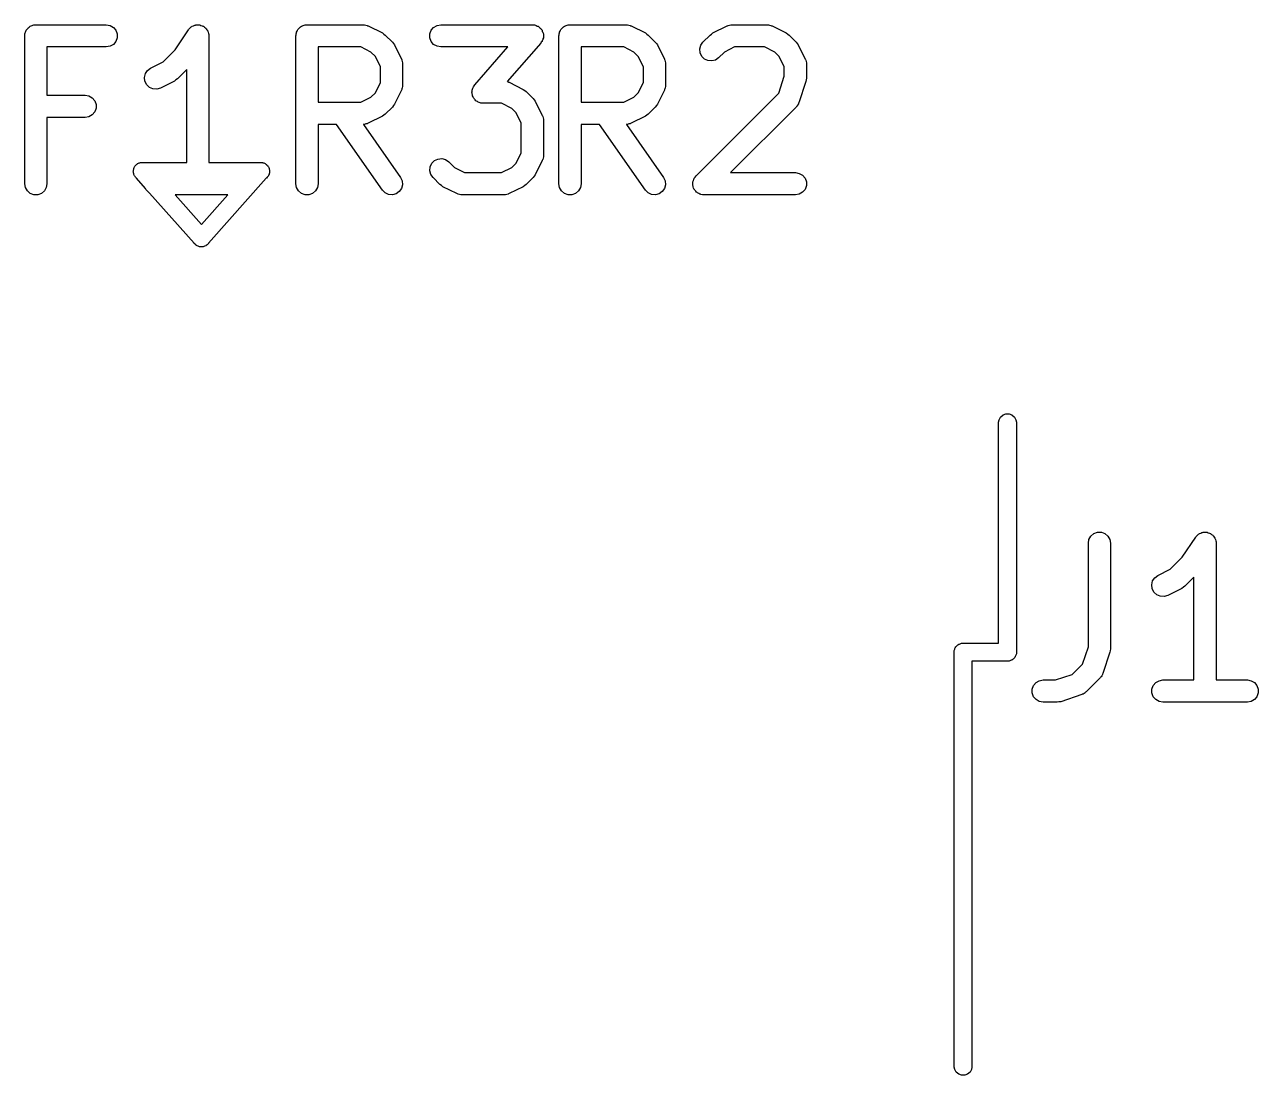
# Model space of a CAD drawing. Extents: x 10 to 287, y -200 to -10.
# Drawn here: x 140.74 to 149.08, y -134.37 to -127.27 of the extents above; entities that cross this region are included whole.
import ezdxf

# ---------------------------------------------------------------- set-up
doc = ezdxf.new("R2010")
doc.units = 0
doc.header["$MEASUREMENT"] = 0
doc.layers.add('BLACK', color=7, linetype='CONTINUOUS')

msp = doc.modelspace()

# ---------------------------------------------------------------- linework, layer by layer
at = {"layer": 'BLACK', "linetype": 'CONTINUOUS'}
for p, q in [((140.763, -127.284), (140.769, -127.281)), ((140.769, -127.281), (140.774, -127.276)), ((140.774, -127.276), (140.78, -127.274)), ((140.78, -127.274), (140.786, -127.271)), ((140.786, -127.271), (140.792, -127.27)), ((140.792, -127.27), (140.798, -127.268)), ((140.798, -127.268), (140.805, -127.268)), ((140.805, -127.268), (140.811, -127.266)), ((140.811, -127.266), (141.288, -127.266)), ((141.288, -127.266), (141.313, -127.271)), ((141.313, -127.271), (141.336, -127.284)), ((141.856, -127.287), (141.862, -127.281)), ((141.862, -127.281), (141.866, -127.279)), ((141.866, -127.279), (141.869, -127.276)), ((141.869, -127.276), (141.877, -127.273)), ((141.877, -127.273), (141.886, -127.269)), ((141.886, -127.269), (141.89, -127.269)), ((141.89, -127.269), (141.894, -127.268)), ((141.894, -127.268), (141.903, -127.268)), ((141.903, -127.268), (141.911, -127.267)), ((141.911, -127.267), (141.915, -127.268)), ((141.915, -127.268), (141.92, -127.268)), ((141.92, -127.268), (141.928, -127.271)), ((141.928, -127.271), (141.937, -127.273)), ((141.937, -127.273), (141.94, -127.275)), ((141.94, -127.275), (141.944, -127.276)), ((141.944, -127.276), (141.951, -127.282)), ((141.951, -127.282), (141.958, -127.287)), ((142.597, -127.284), (142.602, -127.281)), ((142.602, -127.281), (142.607, -127.276)), ((142.607, -127.276), (142.614, -127.274)), ((142.614, -127.274), (142.619, -127.271)), ((142.619, -127.271), (142.626, -127.27)), ((142.626, -127.27), (142.632, -127.268)), ((142.632, -127.268), (142.638, -127.268)), ((142.638, -127.268), (142.645, -127.266)), ((142.645, -127.266), (143.026, -127.266)), ((143.026, -127.266), (143.03, -127.267)), ((143.03, -127.267), (143.034, -127.267)), ((143.034, -127.267), (143.043, -127.269)), ((143.043, -127.269), (143.052, -127.271)), ((143.052, -127.271), (143.055, -127.273)), ((143.055, -127.273), (143.059, -127.274)), ((143.059, -127.274), (143.155, -127.322)), ((143.501, -127.284), (143.524, -127.271)), ((143.524, -127.271), (143.55, -127.266)), ((143.55, -127.266), (144.169, -127.266)), ((144.169, -127.266), (144.176, -127.268)), ((144.176, -127.268), (144.183, -127.268)), ((144.183, -127.268), (144.189, -127.27)), ((144.189, -127.27), (144.194, -127.271)), ((144.194, -127.271), (144.201, -127.275)), ((144.201, -127.275), (144.208, -127.277)), ((144.208, -127.277), (144.212, -127.281)), ((144.212, -127.281), (144.217, -127.284)), ((144.375, -127.284), (144.38, -127.281)), ((144.38, -127.281), (144.385, -127.276)), ((144.385, -127.276), (144.392, -127.274)), ((144.392, -127.274), (144.397, -127.271)), ((144.397, -127.271), (144.404, -127.27)), ((144.404, -127.27), (144.41, -127.268)), ((144.41, -127.268), (144.416, -127.268)), ((144.416, -127.268), (144.423, -127.266)), ((144.423, -127.266), (144.804, -127.266)), ((144.804, -127.266), (144.808, -127.267)), ((144.808, -127.267), (144.812, -127.267)), ((144.812, -127.267), (144.821, -127.269)), ((144.821, -127.269), (144.83, -127.271)), ((144.83, -127.271), (144.833, -127.273)), ((144.833, -127.273), (144.837, -127.274)), ((144.837, -127.274), (144.933, -127.322)), ((145.389, -127.322), (145.485, -127.274)), ((145.485, -127.274), (145.489, -127.273)), ((145.489, -127.273), (145.492, -127.271)), ((145.492, -127.271), (145.501, -127.269)), ((145.501, -127.269), (145.51, -127.267)), ((145.51, -127.267), (145.514, -127.267)), ((145.514, -127.267), (145.518, -127.266)), ((145.518, -127.266), (145.756, -127.266)), ((145.756, -127.266), (145.76, -127.267)), ((145.76, -127.267), (145.765, -127.267)), ((145.765, -127.267), (145.773, -127.269)), ((145.773, -127.269), (145.782, -127.271)), ((145.782, -127.271), (145.786, -127.273)), ((145.786, -127.273), (145.79, -127.274)), ((145.79, -127.274), (145.885, -127.322)), ((140.736, -127.341), (140.737, -127.335)), ((140.736, -128.341), (140.736, -127.341)), ((140.737, -127.328), (140.74, -127.322)), ((140.737, -127.335), (140.737, -127.328)), ((140.74, -127.322), (140.741, -127.316)), ((140.741, -127.316), (140.744, -127.31)), ((140.744, -127.31), (140.746, -127.304)), ((140.746, -127.304), (140.751, -127.299)), ((140.751, -127.299), (140.754, -127.293)), ((140.754, -127.293), (140.759, -127.289)), ((140.759, -127.289), (140.763, -127.284)), ((141.336, -127.284), (141.352, -127.304)), ((141.352, -127.304), (141.361, -127.328)), ((141.361, -127.354), (141.352, -127.379)), ((141.361, -127.328), (141.361, -127.354)), ((141.753, -127.436), (141.844, -127.3)), ((141.844, -127.3), (141.847, -127.297)), ((141.847, -127.297), (141.849, -127.293)), ((141.849, -127.293), (141.856, -127.287)), ((141.958, -127.287), (141.961, -127.291)), ((141.961, -127.291), (141.964, -127.293)), ((141.964, -127.293), (141.968, -127.301)), ((141.968, -127.301), (141.974, -127.308)), ((141.974, -127.308), (141.975, -127.312)), ((141.975, -127.312), (141.977, -127.316)), ((141.977, -127.316), (141.979, -127.325)), ((141.979, -127.325), (141.981, -127.333)), ((141.981, -127.333), (141.981, -127.337)), ((141.981, -127.337), (141.982, -127.341)), ((141.982, -127.341), (141.982, -128.197)), ((142.57, -127.341), (142.571, -127.335)), ((142.57, -128.341), (142.57, -127.341)), ((142.571, -127.328), (142.573, -127.322)), ((142.571, -127.335), (142.571, -127.328)), ((142.573, -127.322), (142.574, -127.316)), ((142.574, -127.316), (142.578, -127.31)), ((142.578, -127.31), (142.58, -127.304)), ((142.58, -127.304), (142.584, -127.299)), ((142.584, -127.299), (142.587, -127.293)), ((142.587, -127.293), (142.592, -127.289)), ((142.592, -127.289), (142.597, -127.284)), ((143.155, -127.322), (143.164, -127.329)), ((143.164, -127.329), (143.174, -127.336)), ((143.174, -127.336), (143.222, -127.384)), ((143.476, -127.328), (143.485, -127.304)), ((143.476, -127.354), (143.476, -127.328)), ((143.485, -127.379), (143.476, -127.354)), ((143.485, -127.304), (143.501, -127.284)), ((144.217, -127.284), (144.222, -127.29)), ((144.222, -127.29), (144.227, -127.294)), ((144.227, -127.294), (144.23, -127.299)), ((144.23, -127.299), (144.234, -127.304)), ((144.234, -127.304), (144.236, -127.311)), ((144.236, -127.311), (144.24, -127.317)), ((144.24, -127.361), (144.239, -127.368)), ((144.24, -127.317), (144.241, -127.323)), ((144.243, -127.354), (144.24, -127.361)), ((144.241, -127.323), (144.243, -127.328)), ((144.243, -127.328), (144.243, -127.336)), ((144.243, -127.336), (144.244, -127.343)), ((144.244, -127.343), (144.243, -127.349)), ((144.243, -127.349), (144.243, -127.354)), ((144.348, -127.341), (144.349, -127.335)), ((144.348, -128.341), (144.348, -127.341)), ((144.349, -127.328), (144.351, -127.322)), ((144.349, -127.335), (144.349, -127.328)), ((144.351, -127.322), (144.352, -127.316)), ((144.352, -127.316), (144.356, -127.31)), ((144.356, -127.31), (144.358, -127.304)), ((144.358, -127.304), (144.362, -127.299)), ((144.362, -127.299), (144.365, -127.293)), ((144.365, -127.293), (144.37, -127.289)), ((144.37, -127.289), (144.375, -127.284)), ((144.933, -127.322), (144.942, -127.329)), ((144.942, -127.329), (144.952, -127.336)), ((144.952, -127.336), (145, -127.384)), ((145.322, -127.384), (145.37, -127.336)), ((145.37, -127.336), (145.38, -127.329)), ((145.38, -127.329), (145.389, -127.322)), ((145.885, -127.322), (145.895, -127.329)), ((145.895, -127.329), (145.905, -127.336)), ((145.905, -127.336), (145.952, -127.384)), ((141.288, -127.416), (140.886, -127.416)), ((140.886, -127.416), (140.886, -127.743)), ((141.313, -127.412), (141.288, -127.416)), ((141.336, -127.399), (141.313, -127.412)), ((141.352, -127.379), (141.336, -127.399)), ((141.672, -127.518), (141.753, -127.436)), ((142.72, -127.416), (142.72, -127.79)), ((143.008, -127.416), (142.72, -127.416)), ((143.077, -127.451), (143.008, -127.416)), ((143.222, -127.384), (143.229, -127.393)), ((143.229, -127.393), (143.236, -127.403)), ((143.236, -127.403), (143.283, -127.498)), ((143.501, -127.399), (143.485, -127.379)), ((143.524, -127.412), (143.501, -127.399)), ((143.55, -127.416), (143.524, -127.412)), ((144.003, -127.416), (143.55, -127.416)), ((143.779, -127.673), (144.003, -127.416)), ((144.225, -127.391), (143.998, -127.651)), ((144.229, -127.384), (144.225, -127.391)), ((144.234, -127.379), (144.229, -127.384)), ((144.236, -127.373), (144.234, -127.379)), ((144.239, -127.368), (144.236, -127.373)), ((144.498, -127.416), (144.498, -127.79)), ((144.786, -127.416), (144.498, -127.416)), ((144.855, -127.451), (144.786, -127.416)), ((145, -127.384), (145.007, -127.393)), ((145.007, -127.393), (145.014, -127.403)), ((145.014, -127.403), (145.061, -127.498)), ((145.301, -127.43), (145.307, -127.405)), ((145.303, -127.456), (145.301, -127.43)), ((145.307, -127.405), (145.322, -127.384)), ((145.536, -127.416), (145.467, -127.451)), ((145.739, -127.416), (145.536, -127.416)), ((145.807, -127.451), (145.739, -127.416)), ((145.952, -127.384), (145.959, -127.393)), ((145.959, -127.393), (145.966, -127.403)), ((145.966, -127.403), (146.014, -127.498)), ((141.587, -127.56), (141.672, -127.518)), ((143.107, -127.481), (143.077, -127.451)), ((143.141, -127.55), (143.107, -127.481)), ((143.283, -127.498), (143.285, -127.502)), ((143.285, -127.502), (143.287, -127.506)), ((143.287, -127.506), (143.288, -127.515)), ((143.288, -127.515), (143.291, -127.523)), ((143.291, -127.523), (143.291, -127.528)), ((143.291, -127.528), (143.291, -127.532)), ((143.291, -127.532), (143.291, -127.675)), ((144.885, -127.481), (144.855, -127.451)), ((144.919, -127.55), (144.885, -127.481)), ((145.061, -127.498), (145.063, -127.502)), ((145.063, -127.502), (145.065, -127.506)), ((145.065, -127.506), (145.066, -127.515)), ((145.066, -127.515), (145.069, -127.523)), ((145.069, -127.523), (145.069, -127.528)), ((145.069, -127.528), (145.069, -127.532)), ((145.069, -127.532), (145.069, -127.675)), ((145.314, -127.48), (145.303, -127.456)), ((145.332, -127.498), (145.314, -127.48)), ((145.356, -127.509), (145.332, -127.498)), ((145.382, -127.511), (145.356, -127.509)), ((145.407, -127.505), (145.382, -127.511)), ((145.428, -127.49), (145.407, -127.505)), ((145.467, -127.451), (145.428, -127.49)), ((145.837, -127.481), (145.807, -127.451)), ((145.872, -127.55), (145.837, -127.481)), ((146.014, -127.498), (146.015, -127.502)), ((146.015, -127.502), (146.017, -127.506)), ((146.017, -127.506), (146.019, -127.515)), ((146.019, -127.515), (146.021, -127.523)), ((146.021, -127.523), (146.021, -127.528)), ((146.021, -127.528), (146.022, -127.532)), ((146.022, -127.532), (146.022, -127.627)), ((141.546, -127.623), (141.552, -127.597)), ((141.552, -127.597), (141.566, -127.576)), ((141.566, -127.576), (141.587, -127.56)), ((141.832, -127.57), (141.769, -127.633)), ((141.832, -128.197), (141.832, -127.57)), ((143.141, -127.657), (143.141, -127.55)), ((144.919, -127.657), (144.919, -127.55)), ((145.834, -127.729), (145.872, -127.615)), ((145.872, -127.615), (145.872, -127.55)), ((141.549, -127.648), (141.546, -127.623)), ((141.561, -127.672), (141.549, -127.648)), ((141.58, -127.69), (141.561, -127.672)), ((141.603, -127.7), (141.58, -127.69)), ((141.629, -127.702), (141.603, -127.7)), ((141.654, -127.694), (141.629, -127.702)), ((141.75, -127.647), (141.654, -127.694)), ((141.759, -127.639), (141.75, -127.647)), ((141.769, -127.633), (141.759, -127.639)), ((143.107, -127.726), (143.141, -127.657)), ((143.287, -127.7), (143.285, -127.704)), ((143.288, -127.692), (143.287, -127.7)), ((143.291, -127.683), (143.288, -127.692)), ((143.291, -127.675), (143.291, -127.679)), ((143.291, -127.679), (143.291, -127.683)), ((143.764, -127.702), (143.765, -127.695)), ((143.765, -127.695), (143.768, -127.69)), ((143.768, -127.69), (143.77, -127.685)), ((143.77, -127.685), (143.775, -127.679)), ((143.775, -127.679), (143.779, -127.673)), ((143.998, -127.651), (144.004, -127.652)), ((144.004, -127.652), (144.008, -127.654)), ((144.008, -127.654), (144.012, -127.655)), ((144.012, -127.655), (144.107, -127.703)), ((144.885, -127.726), (144.919, -127.657)), ((145.065, -127.7), (145.063, -127.704)), ((145.066, -127.692), (145.065, -127.7)), ((145.069, -127.683), (145.066, -127.692)), ((145.069, -127.675), (145.069, -127.679)), ((145.069, -127.679), (145.069, -127.683)), ((146.018, -127.651), (145.97, -127.794)), ((146.02, -127.639), (146.018, -127.651)), ((146.022, -127.627), (146.02, -127.639)), ((140.886, -127.743), (141.145, -127.743)), ((141.145, -127.743), (141.17, -127.747)), ((141.17, -127.747), (141.193, -127.76)), ((141.193, -127.76), (141.21, -127.78)), ((141.21, -127.78), (141.219, -127.805)), ((143.008, -127.79), (143.077, -127.756)), ((143.077, -127.756), (143.107, -127.726)), ((143.283, -127.708), (143.236, -127.803)), ((143.285, -127.704), (143.283, -127.708)), ((143.76, -127.721), (143.762, -127.715)), ((143.762, -127.728), (143.76, -127.721)), ((143.762, -127.709), (143.764, -127.702)), ((143.762, -127.715), (143.762, -127.709)), ((143.762, -127.735), (143.762, -127.728)), ((143.763, -127.741), (143.762, -127.735)), ((143.764, -127.747), (143.763, -127.741)), ((143.768, -127.753), (143.764, -127.747)), ((143.77, -127.76), (143.768, -127.753)), ((143.774, -127.764), (143.77, -127.76)), ((143.777, -127.769), (143.774, -127.764)), ((143.782, -127.774), (143.777, -127.769)), ((143.787, -127.78), (143.782, -127.774)), ((143.792, -127.783), (143.787, -127.78)), ((143.797, -127.786), (143.792, -127.783)), ((144.107, -127.703), (144.117, -127.71)), ((144.117, -127.71), (144.127, -127.717)), ((144.127, -127.717), (144.174, -127.765)), ((144.174, -127.765), (144.181, -127.774)), ((144.181, -127.774), (144.188, -127.784)), ((144.188, -127.784), (144.236, -127.879)), ((144.786, -127.79), (144.855, -127.756)), ((144.855, -127.756), (144.885, -127.726)), ((145.061, -127.708), (145.014, -127.803)), ((145.063, -127.704), (145.061, -127.708)), ((145.275, -128.288), (145.834, -127.729)), ((141.21, -127.855), (141.193, -127.875)), ((141.219, -127.831), (141.21, -127.855)), ((141.219, -127.805), (141.219, -127.831)), ((142.72, -127.79), (143.008, -127.79)), ((143.222, -127.823), (143.174, -127.871)), ((143.229, -127.813), (143.222, -127.823)), ((143.236, -127.803), (143.229, -127.813)), ((143.803, -127.789), (143.797, -127.786)), ((143.81, -127.793), (143.803, -127.789)), ((143.815, -127.794), (143.81, -127.793)), ((143.821, -127.796), (143.815, -127.794)), ((143.828, -127.796), (143.821, -127.796)), ((143.835, -127.797), (143.828, -127.796)), ((143.961, -127.797), (143.835, -127.797)), ((144.029, -127.832), (143.961, -127.797)), ((144.059, -127.862), (144.029, -127.832)), ((144.094, -127.931), (144.059, -127.862)), ((144.498, -127.79), (144.786, -127.79)), ((145, -127.823), (144.952, -127.871)), ((145.007, -127.813), (145, -127.823)), ((145.014, -127.803), (145.007, -127.813)), ((145.952, -127.823), (145.509, -128.266)), ((145.955, -127.819), (145.952, -127.823)), ((145.958, -127.817), (145.955, -127.819)), ((145.962, -127.809), (145.958, -127.817)), ((145.967, -127.802), (145.962, -127.809)), ((145.968, -127.797), (145.967, -127.802)), ((145.97, -127.794), (145.968, -127.797)), ((141.145, -127.893), (140.886, -127.893)), ((140.886, -127.893), (140.886, -128.341)), ((141.17, -127.888), (141.145, -127.893)), ((141.193, -127.875), (141.17, -127.888)), ((142.844, -127.94), (142.72, -127.94)), ((142.72, -127.94), (142.72, -128.341)), ((143.155, -128.384), (142.844, -127.94)), ((143.03, -127.939), (143.027, -127.94)), ((143.027, -127.94), (143.278, -128.298)), ((143.034, -127.94), (143.03, -127.939)), ((143.043, -127.937), (143.034, -127.94)), ((143.052, -127.936), (143.043, -127.937)), ((143.055, -127.934), (143.052, -127.936)), ((143.059, -127.932), (143.055, -127.934)), ((143.155, -127.885), (143.059, -127.932)), ((143.164, -127.877), (143.155, -127.885)), ((143.174, -127.871), (143.164, -127.877)), ((144.094, -128.133), (144.094, -127.931)), ((144.236, -127.879), (144.237, -127.883)), ((144.237, -127.883), (144.239, -127.887)), ((144.239, -127.887), (144.241, -127.896)), ((144.241, -127.896), (144.243, -127.904)), ((144.243, -127.904), (144.243, -127.909)), ((144.243, -127.909), (144.244, -127.913)), ((144.244, -127.913), (144.244, -128.151)), ((144.622, -127.94), (144.498, -127.94)), ((144.498, -127.94), (144.498, -128.341)), ((144.933, -128.384), (144.622, -127.94)), ((144.808, -127.939), (144.805, -127.94)), ((144.805, -127.94), (145.056, -128.298)), ((144.812, -127.94), (144.808, -127.939)), ((144.821, -127.937), (144.812, -127.94)), ((144.83, -127.936), (144.821, -127.937)), ((144.833, -127.934), (144.83, -127.936)), ((144.837, -127.932), (144.833, -127.934)), ((144.933, -127.885), (144.837, -127.932)), ((144.942, -127.877), (144.933, -127.885)), ((144.952, -127.871), (144.942, -127.877)), ((141.505, -128.203), (141.51, -128.2)), ((141.51, -128.2), (141.515, -128.199)), ((141.515, -128.199), (141.519, -128.197)), ((141.519, -128.197), (141.525, -128.197)), ((141.525, -128.197), (141.526, -128.197)), ((141.526, -128.197), (141.53, -128.197)), ((141.53, -128.197), (141.54, -128.197)), ((141.54, -128.197), (141.541, -128.197)), ((141.541, -128.197), (141.832, -128.197)), ((141.982, -128.197), (142.321, -128.197)), ((142.321, -128.197), (142.322, -128.197)), ((142.322, -128.197), (142.332, -128.197)), ((142.332, -128.197), (142.336, -128.197)), ((142.336, -128.197), (142.337, -128.197)), ((142.337, -128.197), (142.343, -128.197)), ((142.343, -128.197), (142.347, -128.199)), ((142.347, -128.199), (142.352, -128.2)), ((142.352, -128.2), (142.357, -128.203)), ((143.488, -128.203), (143.507, -128.185)), ((143.507, -128.185), (143.53, -128.174)), ((143.53, -128.174), (143.556, -128.171)), ((143.556, -128.171), (143.581, -128.178)), ((143.581, -128.178), (143.603, -128.193)), ((143.603, -128.193), (143.642, -128.232)), ((144.059, -128.202), (144.094, -128.133)), ((144.236, -128.184), (144.188, -128.28)), ((144.237, -128.18), (144.236, -128.184)), ((144.239, -128.177), (144.237, -128.18)), ((144.241, -128.168), (144.239, -128.177)), ((144.243, -128.159), (144.241, -128.168)), ((144.244, -128.151), (144.243, -128.155)), ((144.243, -128.155), (144.243, -128.159)), ((141.47, -128.259), (141.471, -128.253)), ((141.471, -128.263), (141.47, -128.259)), ((141.471, -128.246), (141.473, -128.242)), ((141.471, -128.253), (141.471, -128.246)), ((141.471, -128.268), (141.471, -128.263)), ((141.473, -128.273), (141.471, -128.268)), ((141.473, -128.238), (141.476, -128.232)), ((141.473, -128.242), (141.473, -128.238)), ((141.474, -128.279), (141.473, -128.273)), ((141.477, -128.283), (141.474, -128.279)), ((141.476, -128.232), (141.478, -128.227)), ((141.478, -128.287), (141.477, -128.283)), ((141.478, -128.227), (141.481, -128.223)), ((141.481, -128.223), (141.483, -128.219)), ((141.483, -128.219), (141.488, -128.215)), ((141.488, -128.215), (141.492, -128.21)), ((141.492, -128.21), (141.496, -128.208)), ((141.496, -128.208), (141.499, -128.205)), ((141.499, -128.205), (141.505, -128.203)), ((142.357, -128.203), (142.363, -128.205)), ((142.363, -128.205), (142.366, -128.208)), ((142.366, -128.208), (142.37, -128.21)), ((142.37, -128.21), (142.374, -128.215)), ((142.374, -128.215), (142.379, -128.219)), ((142.379, -128.219), (142.381, -128.223)), ((142.381, -128.223), (142.384, -128.227)), ((142.384, -128.227), (142.386, -128.232)), ((142.385, -128.283), (142.384, -128.287)), ((142.388, -128.279), (142.385, -128.283)), ((142.386, -128.232), (142.389, -128.238)), ((142.389, -128.273), (142.388, -128.279)), ((142.389, -128.238), (142.389, -128.242)), ((142.389, -128.242), (142.391, -128.246)), ((142.391, -128.268), (142.389, -128.273)), ((142.391, -128.246), (142.391, -128.253)), ((142.391, -128.253), (142.392, -128.259)), ((142.392, -128.259), (142.391, -128.263)), ((142.391, -128.263), (142.391, -128.268)), ((143.475, -128.253), (143.477, -128.227)), ((143.482, -128.278), (143.475, -128.253)), ((143.477, -128.227), (143.488, -128.203)), ((143.497, -128.299), (143.482, -128.278)), ((143.642, -128.232), (143.71, -128.266)), ((143.71, -128.266), (143.961, -128.266)), ((143.961, -128.266), (144.029, -128.232)), ((144.029, -128.232), (144.059, -128.202)), ((144.188, -128.28), (144.181, -128.289)), ((145.509, -128.266), (145.947, -128.266)), ((145.947, -128.266), (145.972, -128.271)), ((145.972, -128.271), (145.995, -128.284)), ((145.995, -128.284), (146.012, -128.304)), ((140.741, -128.367), (140.736, -128.341)), ((140.754, -128.39), (140.741, -128.367)), ((140.882, -128.367), (140.869, -128.39)), ((140.886, -128.341), (140.882, -128.367)), ((141.482, -128.292), (141.478, -128.287)), ((141.483, -128.293), (141.482, -128.292)), ((141.486, -128.296), (141.483, -128.293)), ((141.492, -128.304), (141.486, -128.296)), ((141.493, -128.304), (141.492, -128.304)), ((141.554, -128.373), (141.493, -128.304)), ((142.369, -128.304), (141.98, -128.742)), ((142.37, -128.304), (142.369, -128.304)), ((142.376, -128.296), (142.37, -128.304)), ((142.379, -128.293), (142.376, -128.296)), ((142.38, -128.292), (142.379, -128.293)), ((142.384, -128.287), (142.38, -128.292)), ((142.574, -128.367), (142.57, -128.341)), ((142.587, -128.39), (142.574, -128.367)), ((142.715, -128.367), (142.702, -128.39)), ((142.72, -128.341), (142.715, -128.367)), ((143.278, -128.298), (143.289, -128.322)), ((143.291, -128.348), (143.284, -128.373)), ((143.289, -128.322), (143.291, -128.348)), ((143.544, -128.347), (143.497, -128.299)), ((143.554, -128.354), (143.544, -128.347)), ((143.564, -128.361), (143.554, -128.354)), ((143.659, -128.408), (143.564, -128.361)), ((144.107, -128.361), (144.012, -128.408)), ((144.117, -128.354), (144.107, -128.361)), ((144.127, -128.347), (144.117, -128.354)), ((144.174, -128.299), (144.127, -128.347)), ((144.181, -128.289), (144.174, -128.299)), ((144.352, -128.367), (144.348, -128.341)), ((144.365, -128.39), (144.352, -128.367)), ((144.493, -128.367), (144.48, -128.39)), ((144.498, -128.341), (144.493, -128.367)), ((145.056, -128.298), (145.067, -128.322)), ((145.069, -128.348), (145.062, -128.373)), ((145.067, -128.322), (145.069, -128.348)), ((145.253, -128.335), (145.254, -128.332)), ((145.254, -128.345), (145.253, -128.335)), ((145.254, -128.328), (145.257, -128.319)), ((145.254, -128.332), (145.254, -128.328)), ((145.254, -128.354), (145.254, -128.345)), ((145.255, -128.358), (145.254, -128.354)), ((145.255, -128.361), (145.255, -128.358)), ((145.259, -128.37), (145.255, -128.361)), ((145.257, -128.319), (145.26, -128.31)), ((145.26, -128.31), (145.262, -128.307)), ((145.262, -128.307), (145.263, -128.304)), ((145.263, -128.304), (145.269, -128.296)), ((145.269, -128.296), (145.275, -128.288)), ((146.012, -128.304), (146.021, -128.328)), ((146.021, -128.354), (146.012, -128.379)), ((146.021, -128.328), (146.021, -128.354)), ((140.774, -128.406), (140.754, -128.39)), ((140.798, -128.415), (140.774, -128.406)), ((140.824, -128.415), (140.798, -128.415)), ((140.849, -128.406), (140.824, -128.415)), ((140.869, -128.39), (140.849, -128.406)), ((141.556, -128.379), (141.554, -128.373)), ((141.573, -128.399), (141.556, -128.379)), ((141.581, -128.404), (141.573, -128.399)), ((141.882, -128.742), (141.581, -128.404)), ((141.753, -128.416), (141.931, -128.617)), ((142.109, -128.416), (141.753, -128.416)), ((141.931, -128.617), (142.109, -128.416)), ((142.607, -128.406), (142.587, -128.39)), ((142.632, -128.415), (142.607, -128.406)), ((142.658, -128.415), (142.632, -128.415)), ((142.682, -128.406), (142.658, -128.415)), ((142.702, -128.39), (142.682, -128.406)), ((143.173, -128.403), (143.155, -128.384)), ((143.197, -128.414), (143.173, -128.403)), ((143.223, -128.416), (143.197, -128.414)), ((143.248, -128.409), (143.223, -128.416)), ((143.269, -128.394), (143.248, -128.409)), ((143.284, -128.373), (143.269, -128.394)), ((143.663, -128.41), (143.659, -128.408)), ((143.667, -128.412), (143.663, -128.41)), ((143.676, -128.413), (143.667, -128.412)), ((143.684, -128.416), (143.676, -128.413)), ((143.688, -128.416), (143.684, -128.416)), ((143.693, -128.416), (143.688, -128.416)), ((143.978, -128.416), (143.693, -128.416)), ((143.982, -128.416), (143.978, -128.416)), ((143.987, -128.416), (143.982, -128.416)), ((143.995, -128.413), (143.987, -128.416)), ((144.004, -128.412), (143.995, -128.413)), ((144.008, -128.41), (144.004, -128.412)), ((144.012, -128.408), (144.008, -128.41)), ((144.385, -128.406), (144.365, -128.39)), ((144.41, -128.415), (144.385, -128.406)), ((144.436, -128.415), (144.41, -128.415)), ((144.46, -128.406), (144.436, -128.415)), ((144.48, -128.39), (144.46, -128.406)), ((144.951, -128.403), (144.933, -128.384)), ((144.975, -128.414), (144.951, -128.403)), ((145.001, -128.416), (144.975, -128.414)), ((145.026, -128.409), (145.001, -128.416)), ((145.047, -128.394), (145.026, -128.409)), ((145.062, -128.373), (145.047, -128.394)), ((145.263, -128.379), (145.259, -128.37)), ((145.265, -128.381), (145.263, -128.379)), ((145.266, -128.384), (145.265, -128.381)), ((145.273, -128.391), (145.266, -128.384)), ((145.279, -128.399), (145.273, -128.391)), ((145.282, -128.4), (145.279, -128.399)), ((145.285, -128.403), (145.282, -128.4)), ((145.294, -128.407), (145.285, -128.403)), ((145.302, -128.412), (145.294, -128.407)), ((145.305, -128.412), (145.302, -128.412)), ((145.308, -128.414), (145.305, -128.412)), ((145.318, -128.415), (145.308, -128.414)), ((145.328, -128.416), (145.318, -128.415)), ((145.947, -128.416), (145.328, -128.416)), ((145.972, -128.412), (145.947, -128.416)), ((145.995, -128.399), (145.972, -128.412)), ((146.012, -128.379), (145.995, -128.399)), ((141.883, -128.745), (141.882, -128.742)), ((141.888, -128.749), (141.883, -128.745)), ((141.89, -128.751), (141.888, -128.749)), ((141.892, -128.753), (141.89, -128.751)), ((141.899, -128.759), (141.892, -128.753)), ((141.901, -128.76), (141.899, -128.759)), ((141.902, -128.761), (141.901, -128.76)), ((141.91, -128.763), (141.902, -128.761)), ((141.919, -128.767), (141.91, -128.763)), ((141.92, -128.767), (141.919, -128.767)), ((141.922, -128.767), (141.92, -128.767)), ((141.931, -128.767), (141.922, -128.767)), ((141.94, -128.767), (141.931, -128.767)), ((141.942, -128.767), (141.94, -128.767)), ((141.943, -128.767), (141.942, -128.767)), ((141.952, -128.763), (141.943, -128.767)), ((141.96, -128.761), (141.952, -128.763)), ((141.961, -128.76), (141.96, -128.761)), ((141.963, -128.759), (141.961, -128.76)), ((141.97, -128.753), (141.963, -128.759)), ((141.972, -128.751), (141.97, -128.753)), ((141.974, -128.749), (141.972, -128.751)), ((141.979, -128.745), (141.974, -128.749)), ((141.98, -128.742), (141.979, -128.745)), ((147.321, -129.952), (147.324, -129.936)), ((147.321, -131.447), (147.321, -129.952)), ((147.324, -129.936), (147.334, -129.918)), ((147.334, -129.918), (147.351, -129.904)), ((147.351, -129.904), (147.37, -129.897)), ((147.37, -129.897), (147.392, -129.897)), ((147.392, -129.897), (147.411, -129.904)), ((147.411, -129.904), (147.428, -129.918)), ((147.428, -129.918), (147.438, -129.936)), ((147.438, -129.936), (147.441, -129.952)), ((147.441, -129.952), (147.441, -131.512)), ((147.965, -130.705), (147.99, -130.697)), ((147.99, -130.697), (148.016, -130.697)), ((148.016, -130.697), (148.04, -130.705)), ((148.679, -130.705), (148.688, -130.702)), ((148.688, -130.702), (148.696, -130.698)), ((148.696, -130.698), (148.7, -130.698)), ((148.7, -130.698), (148.704, -130.697)), ((148.704, -130.697), (148.713, -130.697)), ((148.713, -130.697), (148.722, -130.696)), ((148.722, -130.696), (148.726, -130.697)), ((148.726, -130.697), (148.73, -130.697)), ((148.73, -130.697), (148.738, -130.7)), ((148.738, -130.7), (148.747, -130.702)), ((148.747, -130.702), (148.751, -130.704)), ((147.928, -130.77), (147.932, -130.745)), ((147.928, -131.472), (147.928, -130.77)), ((147.932, -130.745), (147.945, -130.722)), ((147.945, -130.722), (147.965, -130.705)), ((148.04, -130.705), (148.06, -130.722)), ((148.06, -130.722), (148.073, -130.745)), ((148.073, -130.745), (148.078, -130.77)), ((148.078, -130.77), (148.078, -131.485)), ((148.563, -130.865), (148.655, -130.729)), ((148.655, -130.729), (148.657, -130.726)), ((148.657, -130.726), (148.659, -130.722)), ((148.659, -130.722), (148.666, -130.716)), ((148.666, -130.716), (148.673, -130.71)), ((148.673, -130.71), (148.676, -130.708)), ((148.676, -130.708), (148.679, -130.705)), ((148.751, -130.704), (148.754, -130.705)), ((148.754, -130.705), (148.761, -130.711)), ((148.761, -130.711), (148.769, -130.716)), ((148.769, -130.716), (148.771, -130.72)), ((148.771, -130.72), (148.774, -130.722)), ((148.774, -130.722), (148.779, -130.73)), ((148.779, -130.73), (148.784, -130.737)), ((148.784, -130.737), (148.785, -130.741)), ((148.785, -130.741), (148.787, -130.745)), ((148.787, -130.745), (148.789, -130.754)), ((148.789, -130.754), (148.791, -130.762)), ((148.791, -130.762), (148.791, -130.766)), ((148.791, -130.766), (148.792, -130.77)), ((148.792, -130.77), (148.792, -131.695)), ((148.482, -130.947), (148.563, -130.865)), ((148.398, -130.989), (148.482, -130.947)), ((148.356, -131.052), (148.362, -131.026)), ((148.362, -131.026), (148.377, -131.005)), ((148.377, -131.005), (148.398, -130.989)), ((148.642, -130.999), (148.58, -131.062)), ((148.642, -131.695), (148.642, -130.999)), ((148.359, -131.077), (148.356, -131.052)), ((148.371, -131.101), (148.359, -131.077)), ((148.39, -131.119), (148.371, -131.101)), ((148.414, -131.129), (148.39, -131.119)), ((148.56, -131.076), (148.465, -131.123)), ((148.57, -131.068), (148.56, -131.076)), ((148.58, -131.062), (148.57, -131.068)), ((148.44, -131.131), (148.414, -131.129)), ((148.465, -131.123), (148.44, -131.131)), ((147.046, -131.458), (147.051, -131.454)), ((147.051, -131.454), (147.056, -131.452)), ((147.056, -131.452), (147.06, -131.45)), ((147.06, -131.45), (147.065, -131.449)), ((147.065, -131.449), (147.07, -131.447)), ((147.07, -131.447), (147.076, -131.447)), ((147.076, -131.447), (147.076, -131.447)), ((147.076, -131.447), (147.321, -131.447)), ((147.021, -131.496), (147.023, -131.491)), ((147.021, -131.502), (147.021, -131.496)), ((147.021, -134.312), (147.021, -131.502)), ((147.023, -131.491), (147.024, -131.486)), ((147.024, -131.486), (147.026, -131.482)), ((147.026, -131.482), (147.028, -131.477)), ((147.028, -131.477), (147.032, -131.472)), ((147.032, -131.472), (147.034, -131.468)), ((147.034, -131.468), (147.038, -131.464)), ((147.038, -131.464), (147.042, -131.46)), ((147.042, -131.46), (147.046, -131.458)), ((147.434, -131.537), (147.43, -131.542)), ((147.436, -131.532), (147.434, -131.537)), ((147.438, -131.528), (147.436, -131.532)), ((147.439, -131.523), (147.438, -131.528)), ((147.441, -131.518), (147.439, -131.523)), ((147.441, -131.512), (147.441, -131.512)), ((147.441, -131.512), (147.441, -131.518)), ((147.889, -131.587), (147.928, -131.472)), ((148.074, -131.508), (148.026, -131.651)), ((148.076, -131.497), (148.074, -131.508)), ((148.078, -131.485), (148.076, -131.497)), ((147.386, -131.567), (147.141, -131.567)), ((147.141, -131.567), (147.141, -134.312)), ((147.392, -131.567), (147.386, -131.567)), ((147.386, -131.567), (147.386, -131.567)), ((147.397, -131.565), (147.392, -131.567)), ((147.402, -131.564), (147.397, -131.565)), ((147.406, -131.562), (147.402, -131.564)), ((147.411, -131.56), (147.406, -131.562)), ((147.416, -131.556), (147.411, -131.56)), ((147.42, -131.554), (147.416, -131.556)), ((147.424, -131.55), (147.42, -131.554)), ((147.428, -131.546), (147.424, -131.55)), ((147.43, -131.542), (147.428, -131.546)), ((147.819, -131.657), (147.889, -131.587)), ((147.574, -131.713), (147.596, -131.7)), ((147.596, -131.7), (147.622, -131.695)), ((147.622, -131.695), (147.705, -131.695)), ((147.705, -131.695), (147.819, -131.657)), ((148.008, -131.681), (147.913, -131.776)), ((148.011, -131.677), (148.008, -131.681)), ((148.014, -131.674), (148.011, -131.677)), ((148.018, -131.666), (148.014, -131.674)), ((148.023, -131.659), (148.018, -131.666)), ((148.024, -131.655), (148.023, -131.659)), ((148.026, -131.651), (148.024, -131.655)), ((148.383, -131.713), (148.406, -131.7)), ((148.406, -131.7), (148.431, -131.695)), ((148.431, -131.695), (148.642, -131.695)), ((148.792, -131.695), (149.003, -131.695)), ((149.003, -131.695), (149.028, -131.7)), ((149.028, -131.7), (149.051, -131.713)), ((147.548, -131.757), (147.557, -131.733)), ((147.548, -131.783), (147.548, -131.757)), ((147.557, -131.808), (147.548, -131.783)), ((147.557, -131.733), (147.574, -131.713)), ((147.899, -131.786), (147.892, -131.791)), ((147.906, -131.782), (147.899, -131.786)), ((147.909, -131.778), (147.906, -131.782)), ((147.913, -131.776), (147.909, -131.778)), ((148.357, -131.757), (148.366, -131.733)), ((148.357, -131.783), (148.357, -131.757)), ((148.366, -131.808), (148.357, -131.783)), ((148.366, -131.733), (148.383, -131.713)), ((149.051, -131.713), (149.068, -131.733)), ((149.068, -131.733), (149.077, -131.757)), ((149.077, -131.783), (149.068, -131.808)), ((149.077, -131.757), (149.077, -131.783)), ((147.574, -131.828), (147.557, -131.808)), ((147.596, -131.841), (147.574, -131.828)), ((147.622, -131.845), (147.596, -131.841)), ((147.717, -131.845), (147.622, -131.845)), ((147.729, -131.843), (147.717, -131.845)), ((147.741, -131.842), (147.729, -131.843)), ((147.884, -131.794), (147.741, -131.842)), ((147.887, -131.792), (147.884, -131.794)), ((147.892, -131.791), (147.887, -131.792)), ((148.383, -131.828), (148.366, -131.808)), ((148.406, -131.841), (148.383, -131.828)), ((148.431, -131.845), (148.406, -131.841)), ((149.003, -131.845), (148.431, -131.845)), ((149.028, -131.841), (149.003, -131.845)), ((149.051, -131.828), (149.028, -131.841)), ((149.068, -131.808), (149.051, -131.828)), ((147.024, -134.328), (147.021, -134.312)), ((147.034, -134.346), (147.024, -134.328)), ((147.051, -134.36), (147.034, -134.346)), ((147.07, -134.367), (147.051, -134.36)), ((147.092, -134.367), (147.07, -134.367)), ((147.111, -134.36), (147.092, -134.367)), ((147.128, -134.346), (147.111, -134.36)), ((147.138, -134.328), (147.128, -134.346)), ((147.141, -134.312), (147.138, -134.328))]:
    msp.add_line(p, q, dxfattribs=at)

doc.saveas('drawing.dxf')
